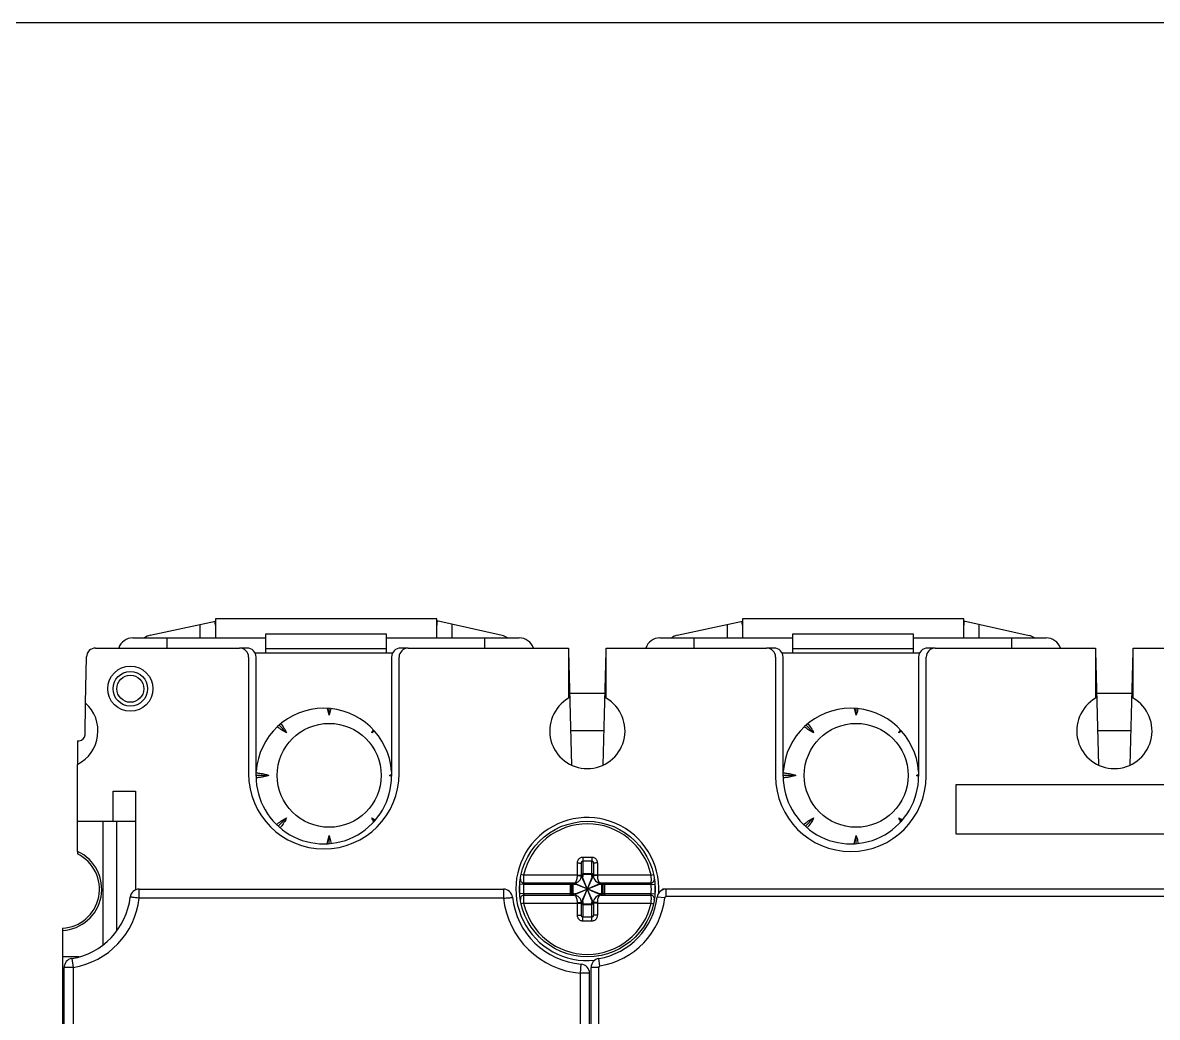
# Model space of a CAD drawing. Header units: millimetres. Extents: x -279 to 279, y -124 to 124.
# Drawn here: x -153.1 to -77.7, y 42.3 to 108.3 of the extents above; entities that cross this region are included whole.
import ezdxf

# ---------------------------------------------------------------- set-up
doc = ezdxf.new("R2010")
doc.units = ezdxf.units.MM

msp = doc.modelspace()

# ---------------------------------------------------------------- linework, layer by layer
for p, q in [((-140.277, 68.718), (-140.277, 67.443)), ((-125.577, 68.718), (-140.277, 68.718)), ((-125.577, 67.443), (-125.577, 68.718)), ((-105.277, 68.718), (-105.277, 67.443)), ((-90.577, 68.718), (-105.277, 68.718)), ((-90.577, 67.443), (-90.577, 68.718)), ((-144.617, 67.615), (-140.277, 68.545)), ((-141.277, 67.443), (-141.277, 68.331)), ((-121.236, 67.604), (-125.577, 68.565)), ((-124.577, 68.344), (-124.577, 67.443)), ((-109.617, 67.615), (-105.277, 68.545)), ((-106.277, 67.443), (-106.277, 68.331)), ((-90.577, 68.565), (-86.235, 67.604)), ((-89.577, 68.344), (-89.577, 67.443)), ((-145.752, 67.443), (-136.927, 67.443)), ((-143.477, 66.768), (-143.477, 67.443)), ((-136.927, 66.46), (-136.927, 67.718)), ((-136.927, 67.718), (-128.927, 67.718)), ((-128.927, 67.718), (-128.927, 66.46)), ((-128.927, 67.443), (-120.102, 67.443)), ((-122.376, 66.768), (-122.376, 67.443)), ((-110.752, 67.443), (-101.927, 67.443)), ((-108.477, 66.768), (-108.477, 67.443)), ((-101.927, 66.46), (-101.927, 67.718)), ((-101.927, 67.718), (-93.927, 67.718)), ((-93.927, 67.718), (-93.927, 66.46)), ((-93.927, 67.443), (-85.102, 67.443)), ((-87.376, 66.768), (-87.376, 67.443)), ((-148.239, 66.768), (-138.674, 66.768)), ((-138.176, 66.768), (-138.674, 66.768)), ((-137.652, 66.46), (-128.499, 66.46)), ((-128.927, 66.718), (-136.927, 66.718)), ((-127.474, 66.768), (-127.976, 66.768)), ((-127.474, 66.768), (-116.824, 66.768)), ((-116.824, 66.768), (-116.824, 63.433)), ((-116.824, 66.546), (-116.626, 59.001)), ((-114.521, 59.001), (-114.324, 66.559)), ((-114.324, 63.433), (-114.324, 66.768)), ((-114.324, 66.768), (-103.673, 66.768)), ((-103.176, 66.768), (-103.673, 66.768)), ((-102.652, 66.46), (-93.499, 66.46)), ((-93.927, 66.718), (-101.927, 66.718)), ((-92.474, 66.768), (-92.976, 66.768)), ((-92.474, 66.768), (-81.824, 66.768)), ((-81.824, 66.768), (-81.824, 63.433)), ((-81.824, 66.545), (-81.626, 59.001)), ((-79.521, 59.001), (-79.324, 66.56)), ((-79.324, 63.433), (-79.324, 66.768)), ((-79.324, 66.768), (-68.674, 66.768)), ((-148.893, 63.117), (-148.839, 66.178)), ((-138.074, 66.168), (-138.074, 58.435)), ((-137.576, 58.268), (-137.576, 66.168)), ((-128.576, 66.168), (-128.576, 58.268)), ((-128.074, 58.435), (-128.074, 66.168)), ((-103.074, 66.168), (-103.074, 58.268)), ((-102.576, 58.268), (-102.576, 66.168)), ((-93.576, 66.168), (-93.576, 58.268)), ((-93.074, 58.268), (-93.074, 66.168)), ((-116.751, 63.768), (-114.397, 63.768)), ((-81.751, 63.768), (-79.397, 63.768)), ((-148.929, 61.011), (-148.893, 63.117)), ((-132.72, 62.32), (-132.72, 62.757)), ((-97.72, 62.32), (-97.72, 62.757)), ((-135.55, 61.148), (-136.049, 61.647)), ((-129.89, 61.148), (-129.743, 61.296)), ((-114.462, 61.268), (-116.685, 61.268)), ((-100.55, 61.148), (-101.049, 61.647)), ((-94.89, 61.148), (-94.743, 61.295)), ((-79.462, 61.268), (-81.685, 61.268)), ((-149.424, 60.618), (-149.424, 59.049)), ((-149.424, 60.618), (-149.329, 60.618)), ((-149.424, 53.266), (-149.424, 59.049)), ((-136.722, 58.318), (-137.576, 58.318)), ((-128.718, 58.318), (-128.576, 58.318)), ((-101.722, 58.318), (-102.576, 58.318)), ((-93.718, 58.318), (-93.576, 58.318)), ((-147.074, 55.268), (-147.074, 57.268)), ((-147.074, 57.268), (-145.574, 57.268)), ((-145.574, 57.268), (-145.574, 50.716)), ((-91.074, 54.417), (-91.074, 57.717)), ((-91.074, 57.717), (-70.074, 57.717)), ((-149.424, 55.268), (-145.574, 55.268)), ((-147.724, 47.065), (-147.724, 55.268)), ((-146.824, 47.983), (-146.824, 55.268)), ((-135.55, 55.488), (-136.098, 54.94)), ((-129.7, 55.298), (-129.89, 55.488)), ((-100.55, 55.488), (-101.098, 54.94)), ((-94.7, 55.298), (-94.89, 55.488)), ((-132.72, 53.788), (-132.72, 54.316)), ((-97.72, 53.788), (-97.72, 54.316)), ((-70.074, 54.417), (-91.074, 54.417)), ((-149.424, 53.266), (-149.424, 53.097)), ((-115.974, 51.667), (-115.974, 52.471)), ((-115.874, 52.634), (-115.874, 51.712)), ((-115.274, 51.712), (-115.274, 52.634)), ((-115.174, 52.471), (-115.174, 51.667)), ((-119.804, 51.703), (-119.967, 51.739)), ((-116.236, 51.667), (-115.974, 51.667)), ((-115.959, 49.9), (-115.188, 51.634)), ((-115.188, 49.9), (-115.959, 51.634)), ((-115.892, 49.971), (-115.255, 51.563)), ((-115.255, 49.97), (-115.892, 51.563)), ((-115.274, 51.782), (-115.874, 51.782)), ((-115.274, 51.74), (-115.874, 51.74)), ((-114.911, 51.667), (-115.174, 51.667)), ((-111.343, 51.703), (-111.18, 51.739)), ((-145.331, 50.768), (-121.143, 50.768)), ((-121.143, 50.768), (-121.143, 50.167)), ((-120.062, 50.449), (-120.062, 51.085)), ((-119.813, 51.067), (-120.062, 51.085)), ((-116.518, 51.067), (-119.813, 51.067)), ((-116.474, 51.167), (-119.774, 51.167)), ((-116.704, 50.367), (-116.704, 51.167)), ((-116.607, 50.467), (-116.607, 51.067)), ((-116.585, 51.067), (-116.585, 50.467)), ((-116.533, 51.067), (-116.533, 50.467)), ((-116.441, 50.382), (-114.706, 51.152)), ((-114.706, 50.382), (-116.441, 51.152)), ((-116.37, 50.448), (-114.777, 51.086)), ((-114.777, 50.448), (-116.37, 51.086)), ((-111.374, 51.167), (-114.674, 51.167)), ((-111.334, 51.067), (-114.629, 51.067)), ((-114.614, 50.467), (-114.614, 51.067)), ((-114.562, 50.467), (-114.562, 51.067)), ((-114.54, 51.067), (-114.54, 50.467)), ((-114.443, 51.167), (-114.443, 50.367)), ((-111.334, 51.067), (-111.085, 51.085)), ((-111.085, 51.085), (-111.085, 50.449)), ((-110.574, 50.72), (-110.574, 50.768)), ((-50.789, 50.768), (-110.574, 50.768)), ((-110.338, 50.268), (-110.338, 50.768)), ((-145.332, 50.165), (-145.375, 50.17)), ((-121.143, 50.167), (-145.334, 50.167)), ((-119.813, 50.467), (-120.062, 50.449)), ((-119.804, 49.831), (-119.967, 49.795)), ((-119.813, 50.467), (-116.518, 50.467)), ((-119.774, 50.367), (-116.474, 50.367)), ((-116.236, 49.867), (-115.974, 49.867)), ((-115.974, 49.063), (-115.974, 49.867)), ((-115.874, 49.822), (-115.874, 48.9)), ((-115.874, 49.794), (-115.274, 49.794)), ((-115.874, 49.752), (-115.274, 49.752)), ((-115.274, 48.9), (-115.274, 49.822)), ((-115.174, 49.867), (-115.174, 49.063)), ((-114.911, 49.867), (-115.174, 49.867)), ((-114.674, 50.367), (-111.374, 50.367)), ((-114.629, 50.467), (-111.334, 50.467)), ((-111.343, 49.831), (-111.18, 49.795)), ((-111.334, 50.467), (-111.085, 50.449)), ((-110.437, 50.179), (-110.934, 50.236)), ((-50.789, 50.268), (-110.338, 50.268)), ((-150.424, 48.17), (-150.424, 48.022)), ((-150.424, 48.022), (-150.424, -40.632)), ((-149.323, 46.268), (-150.424, 46.268)), ((-149.818, 46.156), (-149.721, 45.561)), ((-114.74, 45.666), (-114.82, 46.159)), ((-150.324, -40.932), (-150.324, 45.561)), ((-149.721, 45.564), (-149.724, 45.579)), ((-149.722, 45.564), (-149.722, 40.768)), ((-116.024, 45.186), (-115.978, 45.784)), ((-115.324, -40.632), (-115.324, 45.567)), ((-114.824, 45.567), (-115.324, 45.567)), ((-114.824, 45.567), (-114.824, 40.76)), ((-116.025, 40.768), (-116.025, 45.186)), ((-115.423, 45.185), (-116.025, 45.185)), ((-115.423, -41.532), (-115.423, 45.186))]:
    msp.add_line(p, q)
at = {"color": 7}
msp.add_lwpolyline([(-278.724, -111.719), (271.276, -111.719), (271.276, 108.281), (-278.724, 108.281)], close=True, dxfattribs=at)
for points in [[(-116.024, 45.186), (-116.024, 45.187), (-116.025, 45.189), (-116.026, 45.19), (-116.027, 45.191), (-116.027, 45.193), (-116.026, 45.194)], [(-116.026, 45.194), (-116.025, 45.193), (-116.024, 45.19), (-116.024, 45.186)]]:
    msp.add_lwpolyline(points)
for centre, radius in [((-145.924, 64.068), 1.5), ((-145.924, 64.068), 1.15), ((-145.924, 64.068), 0.9), ((-132.72, 58.318), 3.45), ((-97.72, 58.318), 3.45), ((-115.574, 50.767), 4.5)]:
    msp.add_circle(centre, radius)
for centre, radius, start, end in [((-145.752, 66.443), 1, 90.0002, 161.02857), ((-144.402, 66.638), 1, 102.43176, 126.38253), ((-121.452, 66.628), 1, 54.67389, 77.51092), ((-120.102, 66.443), 1, 18.98049, 90), ((-110.752, 66.443), 1, 90.0002, 161.02391), ((-109.402, 66.638), 1, 102.43176, 126.38253), ((-86.452, 66.628), 1, 54.67389, 77.51092), ((-85.102, 66.443), 1, 18.98049, 90), ((-148.239, 66.168), 0.6, 89.99996, 179.00002), ((-138.674, 66.168), 0.6, 0.00007, 90.00005), ((-138.176, 66.168), 0.6, 0.00144, 89.99546), ((-127.976, 66.168), 0.6, 90.0054, -179.99987), ((-127.474, 66.168), 0.6, 90.00141, 179.99815), ((-103.674, 66.168), 0.6, -0.00011, 89.9955), ((-103.176, 66.168), 0.6, 0.00144, 90.00824), ((-92.976, 66.168), 0.6, 90.0054, 180), ((-92.474, 66.168), 0.6, 90.00123, 179.99846), ((-115.574, 61.268), 2.5, 120.00026, 59.99972), ((-80.574, 61.268), 2.5, 120.00026, 59.99972), ((-150.572, 61.268), 2.498, -7.43644, 47.75318), ((-133.074, 58.273), 4.5, 3.74006, 176.26125), ((-98.074, 58.273), 4.5, 3.74006, 176.26125), ((-150.572, 61.268), 2.498, -62.6358, -7.43644), ((-149.329, 61.018), 0.4, -90, -0.75185), ((-133.074, 58.435), 5, -179.99998, -0.00111), ((-133.076, 58.268), 4.5, 179.99586, -0.00001), ((-98.074, 58.268), 5, 180, -0.00034), ((-98.076, 58.268), 4.5, 179.99586, 0), ((-115.574, 50.767), 4.75, -3.21236, -84.08322), ((-115.574, 50.767), 4.333, 12.47309, 167.52691), ((-150.574, 50.768), 2.75, -86.87327, 65.28), ((-150.574, 50.766), 2.6, -86.68622, 63.74241), ((-119.774, 51.417), 0.25, 171.20259, -90), ((-116.474, 51.667), 0.5, -90, 0), ((-114.674, 51.667), 0.5, 180, -90), ((-111.374, 51.417), 0.25, -90.00004, 8.79727), ((-145.332, 50.165), 0.603, 89.99556, 173.43714), ((-121.143, 50.168), 0.6, 5.75905, 90.01378), ((-115.574, 50.767), 4.25, 175.95223, -175.95223), ((-115.574, 50.767), 4.25, -4.04777, 4.04777), ((-110.338, 50.168), 0.6, 90, 173.46259), ((-150.574, 50.768), 4.674, -80.69735, -6.56193), ((-150.574, 50.768), 5.274, -80.70888, -6.5478), ((-115.575, 50.768), 5.6, -173.83582, -94.60951), ((-115.575, 50.768), 5, -173.80905, -94.62614), ((-119.774, 50.117), 0.25, 89.99996, -171.20273), ((-115.574, 50.767), 4.333, -167.52691, -12.47309), ((-116.474, 49.867), 0.5, 0, 90), ((-114.674, 49.867), 0.5, 90, 180), ((-115.574, 50.768), 4.67, -80.7182, -6.53741), ((-115.574, 50.768), 5.17, -80.7182, -6.53741), ((-111.374, 50.117), 0.25, -8.79741, 90), ((-110.338, 50.168), 0.1, 90, 173.46259), ((-149.721, 45.561), 0.603, 99.30352, -179.99889), ((-114.724, 45.567), 0.6, 99.2818, 180), ((-116.024, 45.185), 0.6, 0.009, 85.66756), ((-114.724, 45.567), 0.1, 99.2818, 180)]:
    msp.add_arc(centre, radius, start, end)
for points, knots in [([(-140.278, 68.281), (-140.278, 68.296), (-140.28, 68.35), (-140.285, 68.437), (-140.3, 68.508), (-140.311, 68.537)], [0, 0, 0, 0, 0.0438197, 0.1644144, 0.2594884, 0.2594884, 0.2594884, 0.2594884]), ([(-125.534, 68.556), (-125.548, 68.527), (-125.566, 68.456), (-125.573, 68.368), (-125.575, 68.312), (-125.575, 68.297)], [0, 0, 0, 0, 0.0961682, 0.2178848, 0.2637484, 0.2637484, 0.2637484, 0.2637484]), ([(-105.278, 68.281), (-105.278, 68.296), (-105.28, 68.35), (-105.285, 68.437), (-105.3, 68.508), (-105.311, 68.537)], [0, 0, 0, 0, 0.0438197, 0.1644144, 0.2594884, 0.2594884, 0.2594884, 0.2594884]), ([(-90.534, 68.556), (-90.548, 68.527), (-90.566, 68.456), (-90.573, 68.368), (-90.575, 68.312), (-90.575, 68.297)], [0, 0, 0, 0, 0.0961682, 0.2178848, 0.2637484, 0.2637484, 0.2637484, 0.2637484]), ([(-132.72, 62.32), (-132.759, 62.431), (-132.801, 62.579), (-132.831, 62.729), (-132.838, 62.765)], [0, 0, 0, 0, 0.3517872, 0.4604313, 0.4604313, 0.4604313, 0.4604313]), ([(-132.606, 62.746), (-132.612, 62.717), (-132.641, 62.573), (-132.681, 62.431), (-132.72, 62.32)], [0, 0, 0, 0, 0.0895967, 0.4410749, 0.4410749, 0.4410749, 0.4410749]), ([(-97.72, 62.32), (-97.759, 62.431), (-97.801, 62.579), (-97.831, 62.729), (-97.838, 62.765)], [0, 0, 0, 0, 0.3517872, 0.4604282, 0.4604282, 0.4604282, 0.4604282]), ([(-97.606, 62.746), (-97.611, 62.717), (-97.641, 62.573), (-97.681, 62.431), (-97.72, 62.32)], [0, 0, 0, 0, 0.0895878, 0.441066, 0.441066, 0.441066, 0.441066]), ([(-135.55, 61.148), (-135.656, 61.198), (-135.862, 61.314), (-136.053, 61.452), (-136.144, 61.527)], [0, 0, 0, 0, 0.3517858, 0.7058983, 0.7058983, 0.7058983, 0.7058983]), ([(-135.931, 61.746), (-135.93, 61.744), (-135.855, 61.652), (-135.716, 61.46), (-135.6, 61.254), (-135.55, 61.148)], [0, 0, 0, 0, 0.0044779, 0.3585726, 0.7100494, 0.7100494, 0.7100494, 0.7100494]), ([(-100.55, 61.148), (-100.656, 61.198), (-100.862, 61.314), (-101.053, 61.452), (-101.144, 61.527)], [0, 0, 0, 0, 0.3517858, 0.7058983, 0.7058983, 0.7058983, 0.7058983]), ([(-100.931, 61.746), (-100.93, 61.744), (-100.855, 61.652), (-100.716, 61.46), (-100.6, 61.254), (-100.55, 61.148)], [0, 0, 0, 0, 0.004535, 0.3586298, 0.7101065, 0.7101065, 0.7101065, 0.7101065]), ([(-137.293, 58.18), (-137.332, 58.174), (-137.424, 58.163), (-137.517, 58.156), (-137.57, 58.152)], [0, 0, 0, 0, 0.1183966, 0.2787857, 0.2787857, 0.2787857, 0.2787857]), ([(-137.567, 58.483), (-137.514, 58.48), (-137.344, 58.466), (-137.06, 58.421), (-136.833, 58.357), (-136.722, 58.318)], [0, 0, 0, 0, 0.1570327, 0.5111709, 0.8626351, 0.8626351, 0.8626351, 0.8626351]), ([(-136.722, 58.318), (-136.833, 58.279), (-137.022, 58.226), (-137.215, 58.191), (-137.293, 58.18)], [0, 0, 0, 0, 0.3517663, 0.5876535, 0.5876535, 0.5876535, 0.5876535]), ([(-102.293, 58.18), (-102.332, 58.174), (-102.424, 58.163), (-102.517, 58.156), (-102.57, 58.152)], [0, 0, 0, 0, 0.1183966, 0.2788756, 0.2788756, 0.2788756, 0.2788756]), ([(-102.567, 58.483), (-102.514, 58.48), (-102.344, 58.466), (-102.06, 58.421), (-101.833, 58.357), (-101.722, 58.318)], [0, 0, 0, 0, 0.1571227, 0.5112609, 0.8627251, 0.8627251, 0.8627251, 0.8627251]), ([(-101.722, 58.318), (-101.833, 58.279), (-102.022, 58.226), (-102.215, 58.191), (-102.293, 58.18)], [0, 0, 0, 0, 0.3517663, 0.5876535, 0.5876535, 0.5876535, 0.5876535]), ([(-136.144, 55.11), (-136.052, 55.184), (-135.862, 55.322), (-135.656, 55.438), (-135.55, 55.488)], [0, 0, 0, 0, 0.3540916, 0.705559, 0.705559, 0.705559, 0.705559]), ([(-135.55, 55.488), (-135.601, 55.382), (-135.716, 55.176), (-135.869, 54.965), (-135.96, 54.856), (-135.976, 54.837)], [0, 0, 0, 0, 0.3517865, 0.7058999, 0.7798339, 0.7798339, 0.7798339, 0.7798339]), ([(-101.144, 55.11), (-101.052, 55.184), (-100.862, 55.322), (-100.656, 55.438), (-100.55, 55.488)], [0, 0, 0, 0, 0.3540916, 0.705559, 0.705559, 0.705559, 0.705559]), ([(-100.55, 55.488), (-100.6, 55.382), (-100.716, 55.176), (-100.869, 54.965), (-100.96, 54.856), (-100.976, 54.837)], [0, 0, 0, 0, 0.3517865, 0.7058999, 0.7798911, 0.7798911, 0.7798911, 0.7798911]), ([(-132.853, 53.778), (-132.843, 53.845), (-132.81, 54.027), (-132.759, 54.205), (-132.72, 54.316)], [0, 0, 0, 0, 0.2027972, 0.5542745, 0.5542745, 0.5542745, 0.5542745]), ([(-132.72, 54.316), (-132.681, 54.205), (-132.632, 54.033), (-132.6, 53.858), (-132.59, 53.798)], [0, 0, 0, 0, 0.3517875, 0.5344293, 0.5344293, 0.5344293, 0.5344293]), ([(-97.853, 53.778), (-97.843, 53.845), (-97.809, 54.027), (-97.759, 54.205), (-97.72, 54.316)], [0, 0, 0, 0, 0.202793, 0.5542702, 0.5542702, 0.5542702, 0.5542702]), ([(-97.72, 54.316), (-97.681, 54.205), (-97.632, 54.033), (-97.599, 53.858), (-97.59, 53.798)], [0, 0, 0, 0, 0.3517875, 0.5344175, 0.5344175, 0.5344175, 0.5344175]), ([(-116.236, 52.504), (-116.236, 52.527), (-116.232, 52.575), (-116.213, 52.649), (-116.176, 52.723), (-116.121, 52.792), (-116.049, 52.847), (-115.966, 52.882), (-115.908, 52.89), (-115.879, 52.891)], [0, 0, 0, 0, 0.0686055, 0.1439426, 0.226554, 0.3151503, 0.4062368, 0.4967444, 0.5814957, 0.5814957, 0.5814957, 0.5814957]), ([(-115.879, 52.891), (-115.812, 52.892), (-115.676, 52.893), (-115.472, 52.893), (-115.336, 52.892), (-115.268, 52.891)], [0, 0, 0, 0, 0.2025636, 0.4076196, 0.6117272, 0.6117272, 0.6117272, 0.6117272]), ([(-115.879, 52.891), (-115.879, 52.857), (-115.878, 52.794), (-115.876, 52.708), (-115.875, 52.656), (-115.874, 52.634)], [0, 0, 0, 0, 0.1001381, 0.1907363, 0.2572488, 0.2572488, 0.2572488, 0.2572488]), ([(-115.268, 52.891), (-115.268, 52.857), (-115.269, 52.794), (-115.271, 52.708), (-115.272, 52.656), (-115.274, 52.634)], [0, 0, 0, 0, 0.1001378, 0.190736, 0.257248, 0.257248, 0.257248, 0.257248]), ([(-115.268, 52.891), (-115.24, 52.89), (-115.181, 52.882), (-115.099, 52.848), (-115.026, 52.792), (-114.971, 52.723), (-114.934, 52.649), (-114.915, 52.575), (-114.911, 52.527), (-114.911, 52.504)], [0, 0, 0, 0, 0.0844544, 0.1745763, 0.2656171, 0.3543791, 0.4371975, 0.5127248, 0.5814975, 0.5814975, 0.5814975, 0.5814975]), ([(-116.236, 52.504), (-116.203, 52.505), (-116.142, 52.503), (-116.057, 52.497), (-116.01, 52.489), (-115.974, 52.479), (-115.974, 52.471)], [0, 0, 0, 0, 0.0995172, 0.1852358, 0.2437846, 0.2679334, 0.2679334, 0.2679334, 0.2679334]), ([(-116.236, 51.703), (-116.236, 51.785), (-116.236, 51.956), (-116.236, 52.223), (-116.236, 52.408), (-116.236, 52.504)], [0, 0, 0, 0, 0.2451334, 0.5135022, 0.8014853, 0.8014853, 0.8014853, 0.8014853]), ([(-115.974, 52.471), (-115.974, 52.481), (-115.972, 52.5), (-115.967, 52.53), (-115.957, 52.561), (-115.942, 52.59), (-115.922, 52.613), (-115.899, 52.629), (-115.882, 52.633), (-115.874, 52.634)], [0, 0, 0, 0, 0.0284303, 0.0592124, 0.0918038, 0.1246929, 0.1556434, 0.1834244, 0.2075979, 0.2075979, 0.2075979, 0.2075979]), ([(-115.874, 52.634), (-115.807, 52.634), (-115.674, 52.635), (-115.474, 52.635), (-115.34, 52.634), (-115.274, 52.634)], [0, 0, 0, 0, 0.1989894, 0.3995198, 0.6000139, 0.6000139, 0.6000139, 0.6000139]), ([(-115.274, 52.634), (-115.266, 52.633), (-115.248, 52.629), (-115.225, 52.613), (-115.205, 52.59), (-115.19, 52.561), (-115.18, 52.531), (-115.175, 52.5), (-115.174, 52.481), (-115.174, 52.471)], [0, 0, 0, 0, 0.0240864, 0.0517359, 0.0826458, 0.1155786, 0.1482428, 0.1791, 0.2075994, 0.2075994, 0.2075994, 0.2075994]), ([(-114.911, 52.504), (-114.944, 52.505), (-115.005, 52.503), (-115.09, 52.497), (-115.137, 52.489), (-115.174, 52.479), (-115.174, 52.471)], [0, 0, 0, 0, 0.0995172, 0.1852358, 0.2437845, 0.2679333, 0.2679333, 0.2679333, 0.2679333]), ([(-114.911, 52.504), (-114.911, 52.407), (-114.911, 52.22), (-114.911, 51.953), (-114.911, 51.783), (-114.911, 51.703)], [0, 0, 0, 0, 0.2923982, 0.5595968, 0.8014853, 0.8014853, 0.8014853, 0.8014853]), ([(-119.804, 51.703), (-119.808, 51.669), (-119.816, 51.6), (-119.822, 51.496), (-119.824, 51.394), (-119.821, 51.303), (-119.81, 51.232), (-119.799, 51.187), (-119.781, 51.167), (-119.774, 51.167)], [0, 0, 0, 0, 0.1011592, 0.2076643, 0.3132474, 0.407516, 0.4809532, 0.526858, 0.54949, 0.54949, 0.54949, 0.54949]), ([(-116.236, 51.703), (-116.331, 51.703), (-116.526, 51.703), (-116.83, 51.703), (-117.16, 51.703), (-117.522, 51.703), (-117.917, 51.703), (-118.344, 51.703), (-118.803, 51.703), (-119.293, 51.703), (-119.63, 51.703), (-119.804, 51.703)], [0, 0, 0, 0, 0.284634, 0.583745, 0.912593, 1.274918, 1.670146, 2.09758, 2.55637, 3.046106, 3.56801, 3.56801, 3.56801, 3.56801]), ([(-116.474, 51.167), (-116.445, 51.167), (-116.381, 51.196), (-116.317, 51.284), (-116.269, 51.4), (-116.242, 51.532), (-116.236, 51.622), (-116.236, 51.667)], [0, 0, 0, 0, 0.0857154, 0.1935589, 0.3219294, 0.4600473, 0.5939554, 0.5939554, 0.5939554, 0.5939554]), ([(-116.236, 51.667), (-116.236, 51.673), (-116.236, 51.685), (-116.236, 51.697), (-116.236, 51.703)], [0, 0, 0, 0, 0.01817785, 0.03583874, 0.03583874, 0.03583874, 0.03583874]), ([(-116.137, 51.702), (-116.108, 51.701), (-116.056, 51.701), (-116.014, 51.691), (-115.974, 51.692), (-115.974, 51.685)], [0, 0, 0, 0, 0.08551, 0.1433196, 0.1647829, 0.1647829, 0.1647829, 0.1647829]), ([(-115.984, 51.564), (-115.983, 51.571), (-115.98, 51.585), (-115.975, 51.605), (-115.969, 51.621), (-115.963, 51.631), (-115.959, 51.634)], [0, 0, 0, 0, 0.02227813, 0.04272751, 0.06093428, 0.07551171, 0.07551171, 0.07551171, 0.07551171]), ([(-115.974, 51.695), (-115.974, 51.704), (-115.958, 51.724), (-115.931, 51.733), (-115.913, 51.736), (-115.908, 51.737)], [0, 0, 0, 0, 0.02606706, 0.06616314, 0.08229636, 0.08229636, 0.08229636, 0.08229636]), ([(-115.974, 51.667), (-115.974, 51.676), (-115.958, 51.696), (-115.931, 51.704), (-115.913, 51.708), (-115.908, 51.709)], [0, 0, 0, 0, 0.026066, 0.06616128, 0.0822948, 0.0822948, 0.0822948, 0.0822948]), ([(-115.892, 51.563), (-115.896, 51.572), (-115.903, 51.588), (-115.915, 51.61), (-115.929, 51.627), (-115.942, 51.637), (-115.951, 51.637), (-115.954, 51.636)], [0, 0, 0, 0, 0.0283478, 0.0532815, 0.0748872, 0.0920764, 0.1014859, 0.1014859, 0.1014859, 0.1014859]), ([(-115.938, 51.762), (-115.934, 51.765), (-115.924, 51.771), (-115.913, 51.775), (-115.908, 51.777)], [0, 0, 0, 0, 0.01681323, 0.03392807, 0.03392807, 0.03392807, 0.03392807]), ([(-115.874, 51.712), (-115.874, 51.687), (-115.877, 51.637), (-115.886, 51.587), (-115.892, 51.563)], [0, 0, 0, 0, 0.0754848, 0.149718, 0.149718, 0.149718, 0.149718]), ([(-115.255, 51.563), (-115.261, 51.587), (-115.27, 51.637), (-115.274, 51.687), (-115.274, 51.712)], [0, 0, 0, 0, 0.0742087, 0.149722, 0.149722, 0.149722, 0.149722]), ([(-115.174, 51.695), (-115.174, 51.704), (-115.189, 51.724), (-115.215, 51.733), (-115.234, 51.736), (-115.239, 51.737)], [0, 0, 0, 0, 0.02575795, 0.06597454, 0.08217417, 0.08217417, 0.08217417, 0.08217417]), ([(-115.174, 51.667), (-115.174, 51.676), (-115.19, 51.696), (-115.216, 51.704), (-115.234, 51.708), (-115.239, 51.709)], [0, 0, 0, 0, 0.02606707, 0.06616314, 0.08229636, 0.08229636, 0.08229636, 0.08229636]), ([(-115.188, 51.634), (-115.192, 51.637), (-115.204, 51.638), (-115.218, 51.627), (-115.228, 51.615), (-115.233, 51.607), (-115.235, 51.604)], [0, 0, 0, 0, 0.01414489, 0.0314115, 0.05261127, 0.06060314, 0.06060314, 0.06060314, 0.06060314]), ([(-115.163, 51.564), (-115.164, 51.571), (-115.167, 51.585), (-115.172, 51.605), (-115.178, 51.621), (-115.184, 51.631), (-115.188, 51.634)], [0, 0, 0, 0, 0.02223904, 0.04270095, 0.06093086, 0.07551201, 0.07551201, 0.07551201, 0.07551201]), ([(-115.01, 51.702), (-115.039, 51.701), (-115.091, 51.701), (-115.133, 51.691), (-115.174, 51.692), (-115.174, 51.685)], [0, 0, 0, 0, 0.0855099, 0.1433196, 0.1647829, 0.1647829, 0.1647829, 0.1647829]), ([(-111.343, 51.703), (-111.517, 51.703), (-111.854, 51.703), (-112.344, 51.703), (-112.803, 51.703), (-113.23, 51.703), (-113.625, 51.703), (-113.987, 51.703), (-114.317, 51.703), (-114.621, 51.703), (-114.816, 51.703), (-114.911, 51.703)], [0, 0, 0, 0, 0.521932, 1.011689, 1.470493, 1.89794, 2.293184, 2.655521, 2.984393, 3.283507, 3.56801, 3.56801, 3.56801, 3.56801]), ([(-114.911, 51.703), (-114.911, 51.697), (-114.911, 51.685), (-114.911, 51.673), (-114.911, 51.667)], [0, 0, 0, 0, 0.01766099, 0.03583874, 0.03583874, 0.03583874, 0.03583874]), ([(-114.911, 51.667), (-114.911, 51.622), (-114.905, 51.532), (-114.878, 51.4), (-114.831, 51.284), (-114.766, 51.196), (-114.702, 51.167), (-114.674, 51.167)], [0, 0, 0, 0, 0.1339076, 0.2720257, 0.4003964, 0.5082394, 0.5939557, 0.5939557, 0.5939557, 0.5939557]), ([(-111.374, 51.167), (-111.366, 51.167), (-111.348, 51.187), (-111.337, 51.232), (-111.326, 51.303), (-111.323, 51.394), (-111.325, 51.496), (-111.331, 51.601), (-111.339, 51.669), (-111.343, 51.703)], [0, 0, 0, 0, 0.022622, 0.0685253, 0.1419848, 0.236287, 0.3418926, 0.4483892, 0.5494906, 0.5494906, 0.5494906, 0.5494906]), ([(-145.332, 50.167), (-145.332, 50.228), (-145.332, 50.345), (-145.332, 50.507), (-145.331, 50.637), (-145.332, 50.72), (-145.331, 50.758), (-145.331, 50.768)], [0, 0, 0, 0, 0.184337, 0.3522173, 0.4858676, 0.571722, 0.6013117, 0.6013117, 0.6013117, 0.6013117]), ([(-119.774, 51.167), (-119.777, 51.161), (-119.783, 51.148), (-119.794, 51.125), (-119.804, 51.098), (-119.81, 51.077), (-119.813, 51.067)], [0, 0, 0, 0, 0.0187148, 0.0440151, 0.0759374, 0.1077522, 0.1077522, 0.1077522, 0.1077522]), ([(-116.544, 51.161), (-116.549, 51.159), (-116.569, 51.149), (-116.59, 51.127), (-116.6, 51.107), (-116.601, 51.101)], [0, 0, 0, 0, 0.01694014, 0.06782964, 0.08515314, 0.08515314, 0.08515314, 0.08515314]), ([(-116.551, 51.144), (-116.559, 51.136), (-116.57, 51.122), (-116.577, 51.107), (-116.579, 51.101)], [0, 0, 0, 0, 0.03424847, 0.05157209, 0.05157209, 0.05157209, 0.05157209]), ([(-116.489, 51.167), (-116.505, 51.167), (-116.528, 51.161), (-116.546, 51.147), (-116.551, 51.144)], [0, 0, 0, 0, 0.05012009, 0.06715642, 0.06715642, 0.06715642, 0.06715642]), ([(-116.489, 51.167), (-116.497, 51.167), (-116.517, 51.151), (-116.526, 51.125), (-116.53, 51.107), (-116.53, 51.101)], [0, 0, 0, 0, 0.02574366, 0.06591584, 0.08212123, 0.08212123, 0.08212123, 0.08212123]), ([(-116.37, 51.086), (-116.394, 51.079), (-116.443, 51.07), (-116.493, 51.067), (-116.518, 51.067)], [0, 0, 0, 0, 0.0741826, 0.1497294, 0.1497294, 0.1497294, 0.1497294]), ([(-116.474, 51.167), (-116.482, 51.167), (-116.502, 51.151), (-116.511, 51.125), (-116.515, 51.106), (-116.515, 51.101)], [0, 0, 0, 0, 0.02606706, 0.06616314, 0.08229637, 0.08229637, 0.08229637, 0.08229637]), ([(-116.441, 51.152), (-116.443, 51.149), (-116.445, 51.137), (-116.438, 51.128), (-116.434, 51.124)], [0, 0, 0, 0, 0.01414468, 0.03141043, 0.03141043, 0.03141043, 0.03141043]), ([(-116.371, 51.178), (-116.378, 51.176), (-116.392, 51.173), (-116.411, 51.168), (-116.428, 51.162), (-116.438, 51.156), (-116.441, 51.152)], [0, 0, 0, 0, 0.02223725, 0.04269836, 0.06092843, 0.07550805, 0.07550805, 0.07550805, 0.07550805]), ([(-116.434, 51.124), (-116.429, 51.119), (-116.417, 51.109), (-116.403, 51.101), (-116.396, 51.097)], [0, 0, 0, 0, 0.02119907, 0.04643886, 0.04643886, 0.04643886, 0.04643886]), ([(-114.777, 51.178), (-114.769, 51.176), (-114.755, 51.173), (-114.736, 51.168), (-114.719, 51.162), (-114.709, 51.156), (-114.706, 51.152)], [0, 0, 0, 0, 0.02227705, 0.04272547, 0.06093149, 0.07550845, 0.07550845, 0.07550845, 0.07550845]), ([(-114.777, 51.086), (-114.768, 51.089), (-114.752, 51.096), (-114.73, 51.109), (-114.714, 51.122), (-114.703, 51.135), (-114.703, 51.145), (-114.704, 51.148)], [0, 0, 0, 0, 0.0283477, 0.0532806, 0.0748854, 0.0920738, 0.1014832, 0.1014832, 0.1014832, 0.1014832]), ([(-114.629, 51.067), (-114.654, 51.067), (-114.704, 51.07), (-114.753, 51.079), (-114.777, 51.086)], [0, 0, 0, 0, 0.0755715, 0.1497317, 0.1497317, 0.1497317, 0.1497317]), ([(-114.674, 51.167), (-114.665, 51.167), (-114.645, 51.151), (-114.636, 51.125), (-114.633, 51.106), (-114.632, 51.101)], [0, 0, 0, 0, 0.02606593, 0.06616117, 0.08229471, 0.08229471, 0.08229471, 0.08229471]), ([(-114.658, 51.167), (-114.642, 51.167), (-114.619, 51.161), (-114.601, 51.148), (-114.597, 51.144)], [0, 0, 0, 0, 0.04960304, 0.06665907, 0.06665907, 0.06665907, 0.06665907]), ([(-114.658, 51.167), (-114.65, 51.167), (-114.63, 51.151), (-114.621, 51.125), (-114.617, 51.106), (-114.617, 51.101)], [0, 0, 0, 0, 0.02606706, 0.06616314, 0.08229637, 0.08229637, 0.08229637, 0.08229637]), ([(-114.588, 51.154), (-114.574, 51.145), (-114.557, 51.127), (-114.548, 51.107), (-114.546, 51.101)], [0, 0, 0, 0, 0.05088955, 0.06821317, 0.06821317, 0.06821317, 0.06821317]), ([(-114.585, 51.132), (-114.581, 51.127), (-114.575, 51.117), (-114.57, 51.107), (-114.568, 51.101)], [0, 0, 0, 0, 0.01735271, 0.03476827, 0.03476827, 0.03476827, 0.03476827]), ([(-111.334, 51.067), (-111.337, 51.077), (-111.343, 51.098), (-111.353, 51.125), (-111.364, 51.148), (-111.371, 51.161), (-111.374, 51.167)], [0, 0, 0, 0, 0.0318147, 0.0637371, 0.0890374, 0.1077522, 0.1077522, 0.1077522, 0.1077522]), ([(-145.375, 50.17), (-145.446, 50.178), (-145.578, 50.193), (-145.75, 50.213), (-145.863, 50.226), (-145.917, 50.232), (-145.931, 50.234)], [0, 0, 0, 0, 0.2169083, 0.3978997, 0.5177022, 0.559585, 0.559585, 0.559585, 0.559585]), ([(-121.143, 50.167), (-121.081, 50.17), (-120.962, 50.176), (-120.805, 50.191), (-120.666, 50.199), (-120.606, 50.221), (-120.545, 50.219), (-120.546, 50.229)], [0, 0, 0, 0, 0.1853111, 0.3525556, 0.48537, 0.5709244, 0.6011409, 0.6011409, 0.6011409, 0.6011409]), ([(-119.774, 50.367), (-119.781, 50.367), (-119.799, 50.347), (-119.81, 50.302), (-119.821, 50.231), (-119.824, 50.14), (-119.822, 50.038), (-119.816, 49.933), (-119.808, 49.865), (-119.804, 49.831)], [0, 0, 0, 0, 0.0226221, 0.0685253, 0.1419848, 0.236287, 0.3418926, 0.4483892, 0.5494906, 0.5494906, 0.5494906, 0.5494906]), ([(-119.813, 50.467), (-119.81, 50.457), (-119.804, 50.436), (-119.794, 50.409), (-119.783, 50.385), (-119.777, 50.372), (-119.774, 50.367)], [0, 0, 0, 0, 0.0318147, 0.0637371, 0.0890374, 0.1077522, 0.1077522, 0.1077522, 0.1077522]), ([(-119.804, 49.831), (-119.63, 49.831), (-119.293, 49.831), (-118.803, 49.831), (-118.344, 49.831), (-117.917, 49.831), (-117.522, 49.831), (-117.16, 49.831), (-116.83, 49.831), (-116.526, 49.831), (-116.331, 49.831), (-116.236, 49.831)], [0, 0, 0, 0, 0.521932, 1.011689, 1.470493, 1.89794, 2.293184, 2.655521, 2.984393, 3.283507, 3.56801, 3.56801, 3.56801, 3.56801]), ([(-116.559, 50.38), (-116.574, 50.389), (-116.59, 50.407), (-116.6, 50.427), (-116.601, 50.433)], [0, 0, 0, 0, 0.05088955, 0.06821316, 0.06821316, 0.06821316, 0.06821316]), ([(-116.562, 50.402), (-116.566, 50.407), (-116.573, 50.416), (-116.577, 50.427), (-116.579, 50.433)], [0, 0, 0, 0, 0.01735271, 0.03476827, 0.03476827, 0.03476827, 0.03476827]), ([(-116.489, 50.367), (-116.505, 50.367), (-116.528, 50.373), (-116.546, 50.386), (-116.55, 50.39)], [0, 0, 0, 0, 0.04960304, 0.06665908, 0.06665908, 0.06665908, 0.06665908]), ([(-116.489, 50.367), (-116.497, 50.367), (-116.517, 50.383), (-116.526, 50.409), (-116.53, 50.427), (-116.531, 50.433)], [0, 0, 0, 0, 0.02606707, 0.06616314, 0.08229637, 0.08229637, 0.08229637, 0.08229637]), ([(-116.518, 50.467), (-116.493, 50.467), (-116.443, 50.464), (-116.394, 50.455), (-116.37, 50.448)], [0, 0, 0, 0, 0.0755715, 0.1497317, 0.1497317, 0.1497317, 0.1497317]), ([(-116.474, 50.367), (-116.482, 50.367), (-116.502, 50.383), (-116.511, 50.409), (-116.515, 50.427), (-116.515, 50.433)], [0, 0, 0, 0, 0.02606593, 0.06616117, 0.08229471, 0.08229471, 0.08229471, 0.08229471]), ([(-116.236, 49.867), (-116.236, 49.912), (-116.242, 50.002), (-116.269, 50.134), (-116.317, 50.25), (-116.381, 50.338), (-116.445, 50.367), (-116.474, 50.367)], [0, 0, 0, 0, 0.1339076, 0.2720257, 0.4003964, 0.5082394, 0.5939557, 0.5939557, 0.5939557, 0.5939557]), ([(-116.37, 50.448), (-116.379, 50.445), (-116.395, 50.438), (-116.417, 50.425), (-116.433, 50.412), (-116.444, 50.399), (-116.444, 50.389), (-116.443, 50.386)], [0, 0, 0, 0, 0.0283477, 0.0532806, 0.0748854, 0.0920739, 0.1014832, 0.1014832, 0.1014832, 0.1014832]), ([(-116.371, 50.356), (-116.378, 50.358), (-116.392, 50.361), (-116.411, 50.366), (-116.428, 50.372), (-116.438, 50.378), (-116.441, 50.382)], [0, 0, 0, 0, 0.02227705, 0.04272547, 0.06093149, 0.07550845, 0.07550845, 0.07550845, 0.07550845]), ([(-116.236, 49.831), (-116.236, 49.837), (-116.236, 49.849), (-116.236, 49.861), (-116.236, 49.867)], [0, 0, 0, 0, 0.01766099, 0.03583874, 0.03583874, 0.03583874, 0.03583874]), ([(-116.236, 49.03), (-116.236, 49.058), (-116.236, 49.118), (-116.236, 49.212), (-116.236, 49.314), (-116.236, 49.427), (-116.236, 49.55), (-116.236, 49.686), (-116.236, 49.781), (-116.236, 49.831)], [0, 0, 0, 0, 0.0858183, 0.1792338, 0.2814322, 0.3935658, 0.516742, 0.6522102, 0.8014853, 0.8014853, 0.8014853, 0.8014853]), ([(-116.137, 49.832), (-116.108, 49.833), (-116.059, 49.832), (-116.01, 49.845), (-115.979, 49.841), (-115.975, 49.846)], [0, 0, 0, 0, 0.0855099, 0.1433196, 0.1628273, 0.1628273, 0.1628273, 0.1628273]), ([(-115.984, 49.97), (-115.983, 49.963), (-115.98, 49.949), (-115.975, 49.929), (-115.969, 49.912), (-115.963, 49.903), (-115.959, 49.9)], [0, 0, 0, 0, 0.02223797, 0.04270049, 0.06093265, 0.07551204, 0.07551204, 0.07551204, 0.07551204]), ([(-115.974, 49.867), (-115.974, 49.858), (-115.958, 49.838), (-115.931, 49.83), (-115.913, 49.826), (-115.908, 49.825)], [0, 0, 0, 0, 0.02606706, 0.06616314, 0.08229636, 0.08229636, 0.08229636, 0.08229636]), ([(-115.974, 49.839), (-115.974, 49.83), (-115.958, 49.81), (-115.932, 49.801), (-115.913, 49.798), (-115.908, 49.797)], [0, 0, 0, 0, 0.02575795, 0.06597454, 0.08217418, 0.08217418, 0.08217418, 0.08217418]), ([(-115.959, 49.9), (-115.955, 49.897), (-115.943, 49.896), (-115.931, 49.906), (-115.924, 49.913), (-115.921, 49.917)], [0, 0, 0, 0, 0.01414489, 0.03141149, 0.04509897, 0.04509897, 0.04509897, 0.04509897]), ([(-115.921, 49.917), (-115.92, 49.919), (-115.917, 49.923), (-115.914, 49.927), (-115.912, 49.93)], [0, 0, 0, 0, 0.00753387, 0.01552574, 0.01552574, 0.01552574, 0.01552574]), ([(-115.892, 49.971), (-115.886, 49.947), (-115.877, 49.897), (-115.874, 49.847), (-115.874, 49.822)], [0, 0, 0, 0, 0.0742087, 0.149722, 0.149722, 0.149722, 0.149722]), ([(-115.274, 49.822), (-115.274, 49.847), (-115.27, 49.897), (-115.261, 49.947), (-115.255, 49.971)], [0, 0, 0, 0, 0.0754848, 0.149718, 0.149718, 0.149718, 0.149718]), ([(-115.255, 49.97), (-115.251, 49.962), (-115.244, 49.945), (-115.232, 49.924), (-115.218, 49.907), (-115.205, 49.897), (-115.196, 49.897), (-115.193, 49.898)], [0, 0, 0, 0, 0.0283478, 0.0532815, 0.0748872, 0.0920764, 0.1014859, 0.1014859, 0.1014859, 0.1014859]), ([(-115.174, 49.867), (-115.174, 49.858), (-115.19, 49.838), (-115.216, 49.83), (-115.234, 49.826), (-115.239, 49.825)], [0, 0, 0, 0, 0.026066, 0.06616128, 0.0822948, 0.0822948, 0.0822948, 0.0822948]), ([(-115.174, 49.839), (-115.174, 49.83), (-115.19, 49.81), (-115.216, 49.801), (-115.234, 49.798), (-115.239, 49.797)], [0, 0, 0, 0, 0.02606707, 0.06616314, 0.08229636, 0.08229636, 0.08229636, 0.08229636]), ([(-115.209, 49.772), (-115.214, 49.769), (-115.223, 49.763), (-115.234, 49.759), (-115.239, 49.757)], [0, 0, 0, 0, 0.01681323, 0.03392807, 0.03392807, 0.03392807, 0.03392807]), ([(-115.163, 49.97), (-115.164, 49.963), (-115.167, 49.949), (-115.172, 49.929), (-115.178, 49.912), (-115.184, 49.903), (-115.188, 49.9)], [0, 0, 0, 0, 0.02227813, 0.04272751, 0.06093428, 0.07551171, 0.07551171, 0.07551171, 0.07551171]), ([(-115.01, 49.832), (-115.039, 49.833), (-115.088, 49.832), (-115.138, 49.845), (-115.168, 49.841), (-115.172, 49.846)], [0, 0, 0, 0, 0.08551, 0.1433196, 0.1628273, 0.1628273, 0.1628273, 0.1628273]), ([(-114.674, 50.367), (-114.702, 50.367), (-114.766, 50.338), (-114.831, 50.25), (-114.878, 50.134), (-114.905, 50.002), (-114.911, 49.912), (-114.911, 49.867)], [0, 0, 0, 0, 0.0857154, 0.1935589, 0.3219294, 0.4600473, 0.5939554, 0.5939554, 0.5939554, 0.5939554]), ([(-114.911, 49.867), (-114.911, 49.861), (-114.911, 49.849), (-114.911, 49.837), (-114.911, 49.831)], [0, 0, 0, 0, 0.01817785, 0.03583874, 0.03583874, 0.03583874, 0.03583874]), ([(-114.911, 49.831), (-114.816, 49.831), (-114.621, 49.831), (-114.317, 49.831), (-113.987, 49.831), (-113.625, 49.831), (-113.23, 49.831), (-112.803, 49.831), (-112.344, 49.831), (-111.854, 49.831), (-111.517, 49.831), (-111.343, 49.831)], [0, 0, 0, 0, 0.284634, 0.583745, 0.912593, 1.274918, 1.670146, 2.09758, 2.55637, 3.046106, 3.56801, 3.56801, 3.56801, 3.56801]), ([(-114.911, 49.831), (-114.911, 49.781), (-114.911, 49.685), (-114.911, 49.549), (-114.911, 49.425), (-114.911, 49.313), (-114.911, 49.21), (-114.911, 49.117), (-114.911, 49.058), (-114.911, 49.03)], [0, 0, 0, 0, 0.1507243, 0.2867075, 0.4100161, 0.5219337, 0.6236486, 0.7164144, 0.8014853, 0.8014853, 0.8014853, 0.8014853]), ([(-114.629, 50.467), (-114.654, 50.467), (-114.704, 50.464), (-114.753, 50.455), (-114.777, 50.448)], [0, 0, 0, 0, 0.0753321, 0.1496914, 0.1496914, 0.1496914, 0.1496914]), ([(-114.777, 50.356), (-114.769, 50.358), (-114.755, 50.361), (-114.736, 50.366), (-114.719, 50.372), (-114.709, 50.378), (-114.706, 50.382)], [0, 0, 0, 0, 0.02221081, 0.04255589, 0.06104521, 0.0755154, 0.0755154, 0.0755154, 0.0755154]), ([(-114.713, 50.41), (-114.718, 50.415), (-114.73, 50.425), (-114.743, 50.433), (-114.751, 50.436)], [0, 0, 0, 0, 0.02091191, 0.04607775, 0.04607775, 0.04607775, 0.04607775]), ([(-114.706, 50.382), (-114.704, 50.386), (-114.702, 50.398), (-114.709, 50.406), (-114.713, 50.41)], [0, 0, 0, 0, 0.01458251, 0.03123653, 0.03123653, 0.03123653, 0.03123653]), ([(-114.629, 50.467), (-114.629, 50.45), (-114.632, 50.42), (-114.645, 50.385), (-114.66, 50.371), (-114.666, 50.369)], [0, 0, 0, 0, 0.050359, 0.0904545, 0.1092398, 0.1092398, 0.1092398, 0.1092398]), ([(-114.614, 50.467), (-114.614, 50.45), (-114.617, 50.42), (-114.63, 50.385), (-114.645, 50.371), (-114.651, 50.369)], [0, 0, 0, 0, 0.0503577, 0.0904538, 0.1092396, 0.1092396, 0.1092396, 0.1092396]), ([(-114.562, 50.467), (-114.562, 50.45), (-114.571, 50.415), (-114.604, 50.38), (-114.631, 50.37), (-114.642, 50.368)], [0, 0, 0, 0, 0.0519316, 0.1030547, 0.1364663, 0.1364663, 0.1364663, 0.1364663]), ([(-114.54, 50.467), (-114.54, 50.45), (-114.549, 50.415), (-114.585, 50.377), (-114.62, 50.367), (-114.636, 50.367)], [0, 0, 0, 0, 0.0516475, 0.1025371, 0.1526572, 0.1526572, 0.1526572, 0.1526572]), ([(-111.374, 50.367), (-111.371, 50.372), (-111.364, 50.385), (-111.354, 50.407), (-111.343, 50.435), (-111.337, 50.456), (-111.334, 50.467)], [0, 0, 0, 0, 0.0178792, 0.0426, 0.0748566, 0.1077504, 0.1077504, 0.1077504, 0.1077504]), ([(-111.343, 49.831), (-111.339, 49.865), (-111.331, 49.933), (-111.325, 50.038), (-111.323, 50.14), (-111.326, 50.231), (-111.337, 50.302), (-111.348, 50.347), (-111.366, 50.367), (-111.374, 50.367)], [0, 0, 0, 0, 0.1011592, 0.2076643, 0.3132474, 0.407516, 0.4809532, 0.526858, 0.54949, 0.54949, 0.54949, 0.54949]), ([(-116.236, 49.03), (-116.203, 49.029), (-116.142, 49.031), (-116.057, 49.037), (-116.01, 49.045), (-115.974, 49.055), (-115.974, 49.063)], [0, 0, 0, 0, 0.0995172, 0.1852358, 0.2437845, 0.2679333, 0.2679333, 0.2679333, 0.2679333]), ([(-115.879, 48.643), (-115.908, 48.644), (-115.966, 48.652), (-116.048, 48.686), (-116.121, 48.742), (-116.176, 48.811), (-116.213, 48.885), (-116.232, 48.959), (-116.236, 49.007), (-116.236, 49.03)], [0, 0, 0, 0, 0.0844544, 0.1745763, 0.2656171, 0.3543791, 0.4371975, 0.5127248, 0.5814975, 0.5814975, 0.5814975, 0.5814975]), ([(-115.874, 48.9), (-115.882, 48.901), (-115.899, 48.905), (-115.922, 48.92), (-115.942, 48.944), (-115.957, 48.973), (-115.967, 49.003), (-115.972, 49.034), (-115.974, 49.053), (-115.974, 49.063)], [0, 0, 0, 0, 0.0240864, 0.0517359, 0.0826458, 0.1155786, 0.1482428, 0.1791, 0.2075994, 0.2075994, 0.2075994, 0.2075994]), ([(-115.174, 49.063), (-115.174, 49.053), (-115.175, 49.034), (-115.18, 49.003), (-115.19, 48.973), (-115.205, 48.944), (-115.225, 48.921), (-115.248, 48.905), (-115.265, 48.901), (-115.274, 48.9)], [0, 0, 0, 0, 0.0284303, 0.0592124, 0.0918038, 0.1246929, 0.1556434, 0.1834244, 0.2075979, 0.2075979, 0.2075979, 0.2075979]), ([(-114.911, 49.03), (-114.911, 49.007), (-114.915, 48.959), (-114.934, 48.885), (-114.971, 48.811), (-115.026, 48.742), (-115.098, 48.687), (-115.181, 48.652), (-115.239, 48.644), (-115.268, 48.643)], [0, 0, 0, 0, 0.0686055, 0.1439426, 0.226554, 0.3151503, 0.4062368, 0.4967444, 0.5814957, 0.5814957, 0.5814957, 0.5814957]), ([(-114.911, 49.03), (-114.944, 49.029), (-115.005, 49.031), (-115.09, 49.037), (-115.137, 49.045), (-115.174, 49.055), (-115.174, 49.063)], [0, 0, 0, 0, 0.0995172, 0.1852358, 0.2437846, 0.2679334, 0.2679334, 0.2679334, 0.2679334]), ([(-115.879, 48.643), (-115.879, 48.677), (-115.878, 48.74), (-115.876, 48.826), (-115.875, 48.878), (-115.874, 48.9)], [0, 0, 0, 0, 0.1001378, 0.190736, 0.257248, 0.257248, 0.257248, 0.257248]), ([(-115.268, 48.643), (-115.336, 48.642), (-115.472, 48.641), (-115.676, 48.641), (-115.812, 48.642), (-115.879, 48.643)], [0, 0, 0, 0, 0.2041251, 0.409196, 0.6117272, 0.6117272, 0.6117272, 0.6117272]), ([(-115.274, 48.9), (-115.34, 48.9), (-115.474, 48.898), (-115.674, 48.898), (-115.807, 48.9), (-115.874, 48.9)], [0, 0, 0, 0, 0.2005115, 0.4010562, 0.6000139, 0.6000139, 0.6000139, 0.6000139]), ([(-115.268, 48.643), (-115.268, 48.677), (-115.269, 48.74), (-115.271, 48.826), (-115.272, 48.878), (-115.274, 48.9)], [0, 0, 0, 0, 0.1001381, 0.1907363, 0.2572488, 0.2572488, 0.2572488, 0.2572488]), ([(-149.722, 45.561), (-149.784, 45.561), (-149.901, 45.561), (-150.063, 45.561), (-150.192, 45.561), (-150.275, 45.561), (-150.314, 45.561), (-150.324, 45.561)], [0, 0, 0, 0, 0.1844255, 0.3523238, 0.4859845, 0.5718421, 0.6014329, 0.6014329, 0.6014329, 0.6014329])]:
    msp.add_open_spline(points, degree=3, knots=knots)
for points in [[(-136.144, 61.527), (-136.151, 61.532), (-136.157, 61.536), (-136.163, 61.541)], [(-129.89, 61.148), (-129.859, 61.214), (-129.824, 61.28), (-129.787, 61.343)], [(-129.699, 61.249), (-129.761, 61.213), (-129.825, 61.179), (-129.89, 61.148)], [(-101.144, 61.527), (-101.151, 61.532), (-101.157, 61.537), (-101.163, 61.542)], [(-94.89, 61.148), (-94.858, 61.214), (-94.824, 61.279), (-94.787, 61.343)], [(-94.699, 61.249), (-94.761, 61.213), (-94.825, 61.179), (-94.89, 61.148)], [(-128.718, 58.318), (-128.671, 58.335), (-128.624, 58.35), (-128.576, 58.364)], [(-128.576, 58.272), (-128.624, 58.286), (-128.671, 58.301), (-128.718, 58.318)], [(-93.718, 58.318), (-93.671, 58.335), (-93.624, 58.35), (-93.576, 58.364)], [(-93.576, 58.272), (-93.624, 58.286), (-93.671, 58.301), (-93.718, 58.318)], [(-136.214, 55.052), (-136.191, 55.071), (-136.168, 55.091), (-136.144, 55.11)], [(-129.755, 55.238), (-129.804, 55.319), (-129.849, 55.402), (-129.89, 55.488)], [(-129.89, 55.488), (-129.807, 55.448), (-129.725, 55.404), (-129.646, 55.356)], [(-101.214, 55.052), (-101.191, 55.071), (-101.168, 55.091), (-101.144, 55.11)], [(-94.755, 55.238), (-94.804, 55.319), (-94.849, 55.402), (-94.89, 55.488)], [(-94.89, 55.488), (-94.807, 55.448), (-94.725, 55.404), (-94.646, 55.356)], [(-116.236, 51.703), (-116.203, 51.703), (-116.17, 51.702), (-116.137, 51.702)], [(-115.974, 51.695), (-115.974, 51.71), (-115.969, 51.726), (-115.96, 51.738)], [(-115.96, 51.738), (-115.955, 51.747), (-115.947, 51.755), (-115.938, 51.762)], [(-115.954, 51.636), (-115.956, 51.636), (-115.958, 51.635), (-115.959, 51.634)], [(-115.908, 51.777), (-115.897, 51.78), (-115.885, 51.782), (-115.874, 51.782)], [(-115.908, 51.737), (-115.896, 51.739), (-115.885, 51.74), (-115.874, 51.74)], [(-115.908, 51.709), (-115.896, 51.711), (-115.885, 51.712), (-115.874, 51.712)], [(-115.239, 51.777), (-115.25, 51.78), (-115.262, 51.782), (-115.274, 51.782)], [(-115.239, 51.737), (-115.251, 51.739), (-115.262, 51.74), (-115.274, 51.74)], [(-115.239, 51.709), (-115.251, 51.711), (-115.262, 51.712), (-115.274, 51.712)], [(-115.251, 51.573), (-115.252, 51.57), (-115.254, 51.567), (-115.255, 51.563)], [(-115.243, 51.589), (-115.246, 51.584), (-115.249, 51.578), (-115.251, 51.573)], [(-115.235, 51.604), (-115.238, 51.599), (-115.241, 51.594), (-115.243, 51.589)], [(-115.224, 51.77), (-115.229, 51.773), (-115.234, 51.775), (-115.239, 51.777)], [(-115.209, 51.762), (-115.214, 51.765), (-115.219, 51.768), (-115.224, 51.77)], [(-115.187, 51.739), (-115.193, 51.748), (-115.201, 51.755), (-115.209, 51.762)], [(-115.174, 51.695), (-115.174, 51.71), (-115.179, 51.726), (-115.187, 51.739)], [(-114.911, 51.703), (-114.944, 51.703), (-114.977, 51.702), (-115.01, 51.702)], [(-116.601, 51.101), (-116.605, 51.09), (-116.607, 51.079), (-116.607, 51.067)], [(-116.579, 51.101), (-116.583, 51.09), (-116.585, 51.079), (-116.585, 51.067)], [(-116.511, 51.167), (-116.522, 51.167), (-116.533, 51.165), (-116.544, 51.161)], [(-116.53, 51.101), (-116.532, 51.09), (-116.533, 51.078), (-116.533, 51.067)], [(-116.515, 51.101), (-116.517, 51.09), (-116.518, 51.078), (-116.518, 51.067)], [(-116.396, 51.097), (-116.39, 51.094), (-116.385, 51.092), (-116.379, 51.089)], [(-116.379, 51.089), (-116.376, 51.088), (-116.373, 51.087), (-116.37, 51.086)], [(-114.704, 51.148), (-114.705, 51.149), (-114.705, 51.151), (-114.706, 51.152)], [(-114.636, 51.167), (-114.625, 51.167), (-114.614, 51.165), (-114.603, 51.161)], [(-114.632, 51.101), (-114.63, 51.09), (-114.629, 51.078), (-114.629, 51.067)], [(-114.617, 51.101), (-114.615, 51.09), (-114.614, 51.078), (-114.614, 51.067)], [(-114.603, 51.161), (-114.598, 51.159), (-114.593, 51.156), (-114.588, 51.154)], [(-114.597, 51.144), (-114.592, 51.14), (-114.588, 51.136), (-114.585, 51.132)], [(-114.568, 51.101), (-114.564, 51.09), (-114.562, 51.079), (-114.562, 51.067)], [(-114.546, 51.101), (-114.542, 51.09), (-114.54, 51.079), (-114.54, 51.067)], [(-116.601, 50.433), (-116.605, 50.444), (-116.607, 50.455), (-116.607, 50.467)], [(-116.579, 50.433), (-116.583, 50.444), (-116.585, 50.455), (-116.585, 50.467)], [(-116.55, 50.39), (-116.555, 50.394), (-116.559, 50.398), (-116.562, 50.402)], [(-116.544, 50.373), (-116.549, 50.375), (-116.554, 50.377), (-116.559, 50.38)], [(-116.511, 50.367), (-116.522, 50.367), (-116.533, 50.369), (-116.544, 50.373)], [(-116.531, 50.433), (-116.532, 50.444), (-116.533, 50.456), (-116.533, 50.467)], [(-116.515, 50.433), (-116.517, 50.444), (-116.518, 50.456), (-116.518, 50.467)], [(-116.443, 50.386), (-116.442, 50.385), (-116.442, 50.383), (-116.441, 50.382)], [(-116.236, 49.831), (-116.203, 49.831), (-116.17, 49.832), (-116.137, 49.832)], [(-115.975, 49.846), (-115.974, 49.847), (-115.974, 49.848), (-115.974, 49.849)], [(-115.974, 49.839), (-115.974, 49.823), (-115.968, 49.808), (-115.96, 49.795)], [(-115.96, 49.795), (-115.954, 49.786), (-115.947, 49.778), (-115.938, 49.772)], [(-115.938, 49.772), (-115.933, 49.769), (-115.929, 49.766), (-115.924, 49.764)], [(-115.924, 49.764), (-115.918, 49.761), (-115.913, 49.759), (-115.908, 49.757)], [(-115.912, 49.93), (-115.909, 49.934), (-115.907, 49.94), (-115.904, 49.945)], [(-115.908, 49.825), (-115.896, 49.823), (-115.885, 49.822), (-115.874, 49.822)], [(-115.908, 49.797), (-115.897, 49.795), (-115.885, 49.794), (-115.874, 49.794)], [(-115.908, 49.757), (-115.897, 49.754), (-115.885, 49.752), (-115.874, 49.752)], [(-115.904, 49.945), (-115.901, 49.95), (-115.898, 49.956), (-115.896, 49.961)], [(-115.896, 49.961), (-115.895, 49.964), (-115.893, 49.967), (-115.892, 49.97)], [(-115.239, 49.825), (-115.251, 49.823), (-115.262, 49.822), (-115.274, 49.822)], [(-115.239, 49.797), (-115.251, 49.795), (-115.262, 49.794), (-115.274, 49.794)], [(-115.239, 49.757), (-115.25, 49.754), (-115.262, 49.752), (-115.274, 49.752)], [(-115.187, 49.796), (-115.193, 49.787), (-115.2, 49.779), (-115.209, 49.772)], [(-115.193, 49.898), (-115.191, 49.898), (-115.19, 49.899), (-115.188, 49.9)], [(-115.174, 49.839), (-115.174, 49.824), (-115.179, 49.808), (-115.187, 49.796)], [(-115.172, 49.846), (-115.173, 49.847), (-115.174, 49.848), (-115.174, 49.849)], [(-114.911, 49.831), (-114.944, 49.831), (-114.977, 49.832), (-115.01, 49.832)], [(-114.768, 50.444), (-114.771, 50.446), (-114.774, 50.447), (-114.777, 50.448)], [(-114.751, 50.436), (-114.756, 50.439), (-114.762, 50.442), (-114.768, 50.444)], [(-114.666, 50.369), (-114.668, 50.368), (-114.671, 50.367), (-114.674, 50.367)], [(-114.642, 50.368), (-114.647, 50.367), (-114.653, 50.367), (-114.658, 50.367)]]:
    msp.add_open_spline(points, degree=3)

doc.saveas('drawing.dxf')
